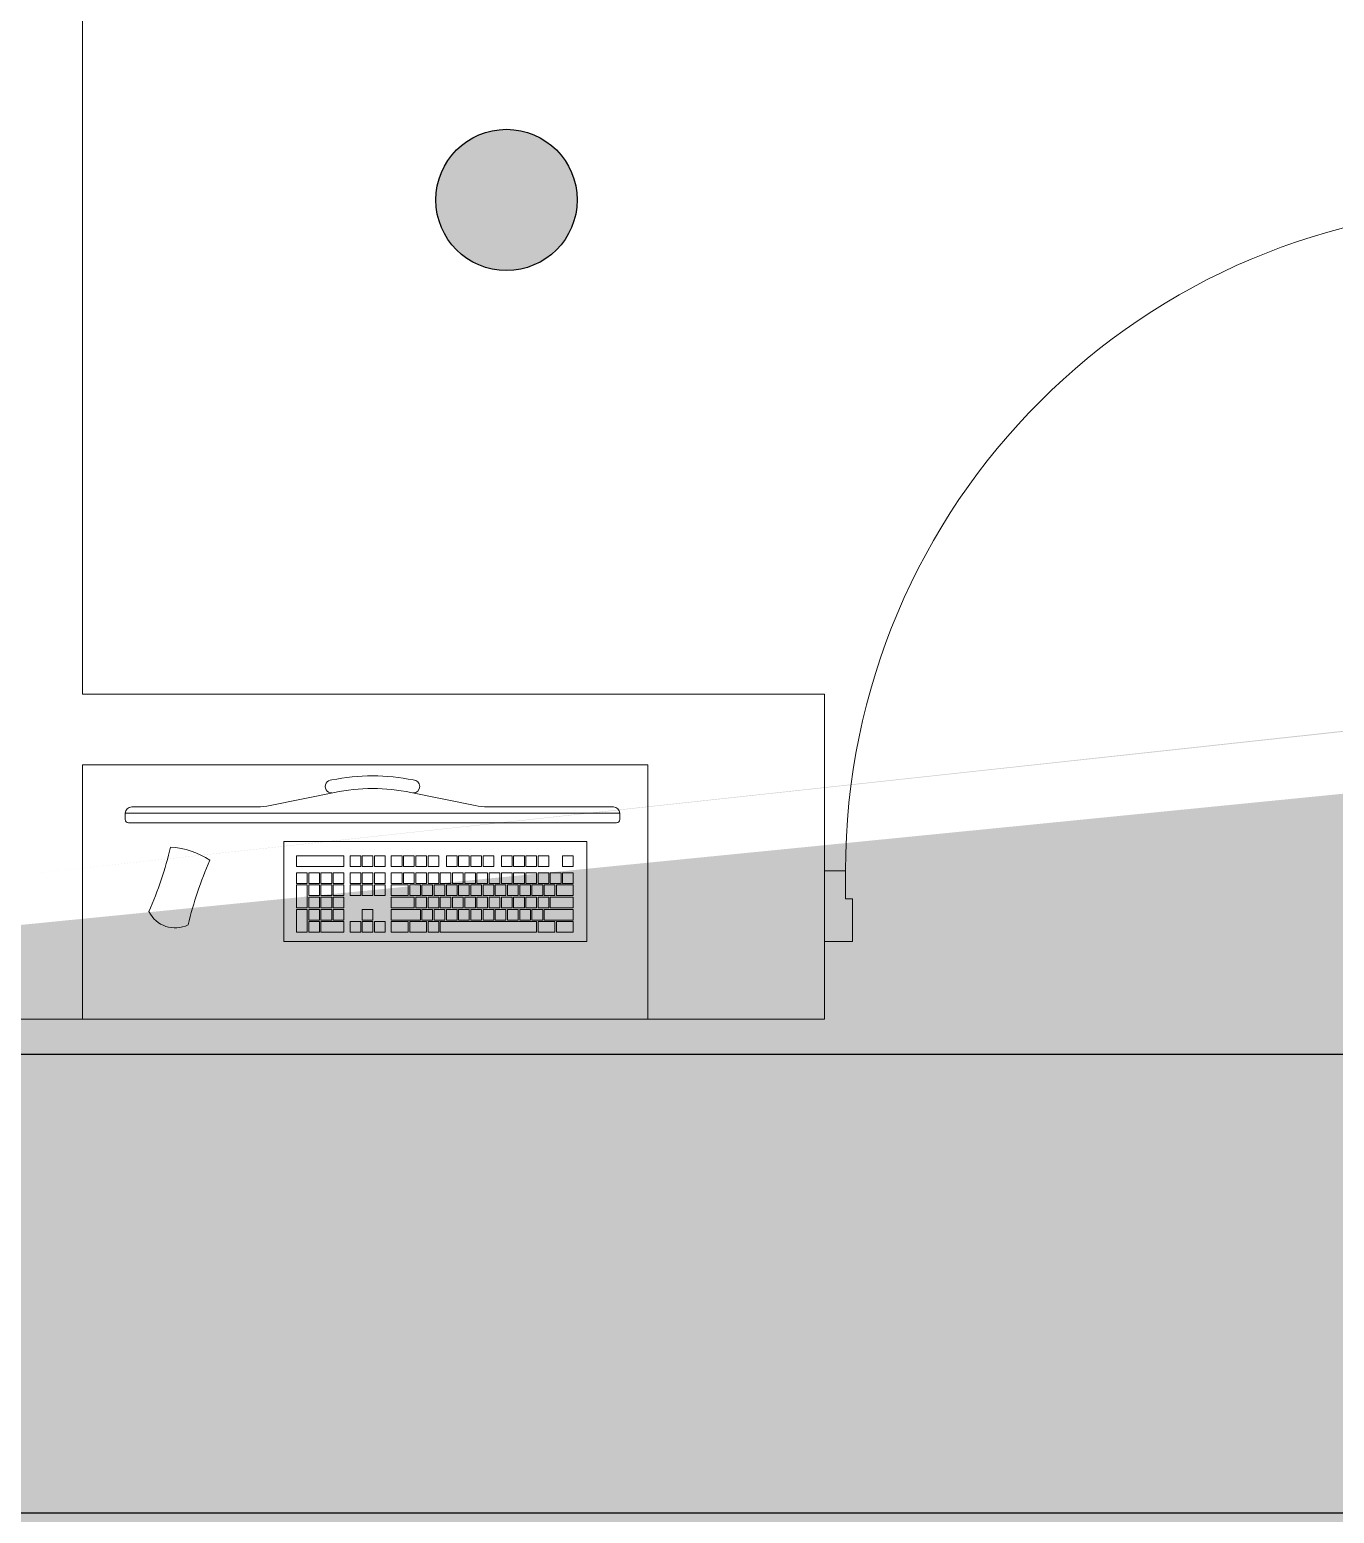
# Model space of a CAD drawing. Header units: metres. Extents: x 11578468 to 47831421, y -58341524 to -14256839.
# Drawn here: x 23845291 to 23847138, y -29064392 to -29062291 of the extents above; entities that cross this region are included whole.
import ezdxf

# ---------------------------------------------------------------- set-up
doc = ezdxf.new("R2010")
doc.units = ezdxf.units.M
doc.header["$LTSCALE"] = 50
doc.header["$MEASUREMENT"] = 0
doc.linetypes.add('DASHEDX2', pattern=[1.5, 1, -0.5])
doc.linetypes.add('DH-HID2', pattern=[1.2000000000000002, 0.8, -0.4])
doc.layers.get('0').update_dxf_attribs({"linetype": 'CONTINUOUS'})
doc.layers.add('FU-FURM', color=251, linetype='DH-HID2')
doc.layers.add('wall', color=3, linetype='CONTINUOUS')
doc.layers.add('ha', color=8, linetype='CONTINUOUS', lineweight=5)

# ---------------------------------------------------------------- blocks, each defined once
blk = doc.blocks.new('gasdgd')
at = {"layer": 'ha'}
for p, q in [((23845365.91272163, -29060332.2717794), (23845365.9127216, -29063232.27177941)), ((23846415.91272162, -29063232.27177941), (23845365.91272161, -29063232.27177941)), ((23846415.91272161, -29063232.27177941), (23846415.91272162, -29063692.2717794)), ((23846165.91272161, -29063332.2717794), (23845365.91272161, -29063332.2717794)), ((23846165.91272161, -29063332.2717794), (23845365.9127216, -29063332.2717794)), ((23846165.91272161, -29063332.2717794), (23845365.91272161, -29063332.2717794)), ((23845365.91272161, -29063332.2717794), (23845365.91272161, -29063692.2717794)), ((23846165.91272161, -29063332.2717794), (23846165.91272161, -29063692.2717794)), ((23846165.91272161, -29063332.2717794), (23846165.91272161, -29063692.2717794)), ((23846165.91272161, -29063692.2717794), (23846165.91272161, -29063332.2717794)), ((23845722.19724236, -29063371.36020533), (23845631.23013062, -29063389.9695369)), ((23845830.41120984, -29063371.35743939), (23845921.37927094, -29063389.96212044)), ((23846126.30516969, -29063400.78254079), (23845426.30478718, -29063400.80042649)), ((23845426.30478718, -29063400.80042649), (23845426.30478718, -29063400.80042649)), ((23845426.30501723, -29063409.80042648), (23845426.30478718, -29063400.80042649)), ((23845435.30455713, -29063391.80019644), (23845613.19451612, -29063391.79565398)), ((23846117.30493965, -29063391.78277083), (23845939.41497893, -29063391.78731554)), ((23846126.30516969, -29063400.78254079), (23846126.30516969, -29063400.78254079)), ((23846126.30516969, -29063400.78254079), (23846126.30539973, -29063409.78254078)), ((23846121.80551476, -29063414.28265581), (23845430.80513225, -29063414.30031146)), ((23846079.44389716, -29063440.62739831), (23845650.86989524, -29063440.63861549)), ((23845650.86989524, -29063440.63861549), (23845650.87360254, -29063582.28299658)), ((23846079.44389716, -29063440.62739831), (23846079.44760445, -29063582.2717794)), ((23845735.77815891, -29063461.26367148), (23845668.68186167, -29063461.26542762)), ((23845668.68186167, -29063461.26542762), (23845668.68225821, -29063476.41620441)), ((23845735.77855545, -29063476.41444828), (23845735.77815891, -29063461.26367148)), ((23845759.58652244, -29063461.26304834), (23845744.43574565, -29063461.26344489)), ((23845744.43574565, -29063461.26344489), (23845744.43614219, -29063476.41422168)), ((23845759.58691899, -29063476.41382514), (23845759.58652244, -29063461.26304834)), ((23845776.90169592, -29063461.26259515), (23845761.75091913, -29063461.26299169)), ((23845761.75091913, -29063461.26299169), (23845761.75131567, -29063476.41376849)), ((23845776.90209247, -29063476.41337194), (23845776.90169592, -29063461.26259515)), ((23845794.2168694, -29063461.26214195), (23845779.06609261, -29063461.2625385)), ((23845779.06609261, -29063461.2625385), (23845779.06648915, -29063476.41331529)), ((23845794.21726595, -29063476.41291875), (23845794.2168694, -29063461.26214195)), ((23845818.02523294, -29063461.26151881), (23845802.87445614, -29063461.26191536)), ((23845802.87445614, -29063461.26191536), (23845802.87485269, -29063476.41269215)), ((23845818.02562948, -29063476.41229561), (23845818.02523294, -29063461.26151881)), ((23845835.34040642, -29063461.26106561), (23845820.18962962, -29063461.26146216)), ((23845820.18962962, -29063461.26146216), (23845820.19002617, -29063476.41223896)), ((23845835.34080296, -29063476.41184241), (23845835.34040642, -29063461.26106561)), ((23845852.6555799, -29063461.26061242), (23845837.5048031, -29063461.26100897)), ((23845837.5048031, -29063461.26100897), (23845837.50519965, -29063476.41178576)), ((23845852.65597644, -29063476.41138922), (23845852.6555799, -29063461.26061242)), ((23845869.97075338, -29063461.26015922), (23845854.81997658, -29063461.26055577)), ((23845854.81997658, -29063461.26055577), (23845854.82037313, -29063476.41133257)), ((23845869.97114992, -29063476.41093602), (23845869.97075338, -29063461.26015922)), ((23845895.9435136, -29063461.25947943), (23845880.7927368, -29063461.25987598)), ((23845880.7927368, -29063461.25987598), (23845880.79313335, -29063476.41065278)), ((23845895.94391014, -29063476.41025623), (23845895.9435136, -29063461.25947943)), ((23845913.25868708, -29063461.25902624), (23845898.10791028, -29063461.25942278)), ((23845898.10791028, -29063461.25942278), (23845898.10830683, -29063476.41019958)), ((23845913.25908362, -29063476.40980303), (23845913.25868708, -29063461.25902624)), ((23845930.57386056, -29063461.25857304), (23845915.42308376, -29063461.25896959)), ((23845915.42308376, -29063461.25896959), (23845915.42348031, -29063476.40974639)), ((23845930.57425711, -29063476.40934984), (23845930.57386056, -29063461.25857304)), ((23845947.88903404, -29063461.25811985), (23845932.73825724, -29063461.25851639)), ((23845932.73825724, -29063461.25851639), (23845932.73865379, -29063476.40929319)), ((23845947.88943059, -29063476.40889664), (23845947.88903404, -29063461.25811985)), ((23845973.86179426, -29063461.25744006), (23845958.71101746, -29063461.2578366)), ((23845958.71101746, -29063461.2578366), (23845958.71141401, -29063476.4086134)), ((23845973.86219081, -29063476.40821685), (23845973.86179426, -29063461.25744006)), ((23845991.17696774, -29063461.25698686), (23845976.02619094, -29063461.25738341)), ((23845976.02619094, -29063461.25738341), (23845976.02658749, -29063476.4081602)), ((23845991.17736428, -29063476.40776366), (23845991.17696774, -29063461.25698686)), ((23846008.49214122, -29063461.25653367), (23845993.34136442, -29063461.25693021)), ((23845993.34136442, -29063461.25693021), (23845993.34176097, -29063476.40770701)), ((23846008.49253776, -29063476.40731046), (23846008.49214122, -29063461.25653367)), ((23846025.8073147, -29063461.25608047), (23846010.65653791, -29063461.25647702)), ((23846010.65653791, -29063461.25647702), (23846010.65693445, -29063476.40725381)), ((23846025.80771124, -29063476.40685727), (23846025.8073147, -29063461.25608047)), ((23846060.43766166, -29063461.25517409), (23846045.28688486, -29063461.25557063)), ((23846045.28688486, -29063461.25557063), (23846045.28728141, -29063476.40634742)), ((23846060.4380582, -29063476.40595088), (23846060.43766166, -29063461.25517409)), ((23845668.68225821, -29063476.41620441), (23845735.77855545, -29063476.41444828)), ((23845683.83326161, -29063485.0733946), (23845668.68248481, -29063485.07379115)), ((23845668.68248481, -29063485.07379115), (23845668.68288136, -29063500.22456795)), ((23845683.83365815, -29063500.2241714), (23845683.83326161, -29063485.0733946)), ((23845701.14843509, -29063485.07294141), (23845685.99765829, -29063485.07333795)), ((23845685.99765829, -29063485.07333795), (23845685.99805484, -29063500.22411475)), ((23845701.14883164, -29063500.2237182), (23845701.14843509, -29063485.07294141)), ((23845718.46360857, -29063485.07248821), (23845703.31283177, -29063485.07288476)), ((23845703.31283177, -29063485.07288476), (23845703.31322832, -29063500.22366155)), ((23845718.46400512, -29063500.22326501), (23845718.46360857, -29063485.07248821)), ((23845735.77878205, -29063485.07203502), (23845720.62800526, -29063485.07243156)), ((23845720.62800526, -29063485.07243156), (23845720.6284018, -29063500.22320836)), ((23845735.77917859, -29063500.22281181), (23845735.77878205, -29063485.07203502)), ((23845744.43614219, -29063476.41422168), (23845759.58691899, -29063476.41382514)), ((23845759.58714559, -29063485.07141188), (23845744.43636879, -29063485.07180842)), ((23845744.43636879, -29063485.07180842), (23845744.43676534, -29063500.22258522)), ((23845759.58754213, -29063500.22218867), (23845759.58714559, -29063485.07141188)), ((23845761.75131567, -29063476.41376849), (23845776.90209247, -29063476.41337194)), ((23845776.90231906, -29063485.07095868), (23845761.75154227, -29063485.07135523)), ((23845761.75154227, -29063485.07135523), (23845761.75193882, -29063500.22213202)), ((23845776.90271561, -29063500.22173548), (23845776.90231906, -29063485.07095868)), ((23845779.06648915, -29063476.41331529), (23845794.21726595, -29063476.41291875)), ((23845794.21749254, -29063485.07050549), (23845779.06671575, -29063485.07090203)), ((23845779.06671575, -29063485.07090203), (23845779.06711229, -29063500.22167883)), ((23845794.21788909, -29063500.22128228), (23845794.21749254, -29063485.07050549)), ((23845802.87485269, -29063476.41269215), (23845818.02562948, -29063476.41229561)), ((23845818.02585608, -29063485.06988234), (23845802.87507929, -29063485.07027889)), ((23845802.87507929, -29063485.07027889), (23845802.87547583, -29063500.22105569)), ((23845818.02625262, -29063500.22065914), (23845818.02585608, -29063485.06988234)), ((23845820.19002617, -29063476.41223896), (23845835.34080296, -29063476.41184241)), ((23845835.34102956, -29063485.06942915), (23845820.19025277, -29063485.06982569)), ((23845820.19025277, -29063485.06982569), (23845820.19064931, -29063500.22060249)), ((23845835.3414261, -29063500.22020594), (23845835.34102956, -29063485.06942915)), ((23845837.50519965, -29063476.41178576), (23845852.65597644, -29063476.41138922)), ((23845852.65620304, -29063485.06897596), (23845837.50542625, -29063485.0693725)), ((23845837.50542625, -29063485.0693725), (23845837.50582279, -29063500.2201493)), ((23845852.65659958, -29063500.21975275), (23845852.65620304, -29063485.06897596)), ((23845854.82037313, -29063476.41133257), (23845869.97114992, -29063476.41093602)), ((23845869.97137652, -29063485.06852276), (23845854.82059973, -29063485.0689193)), ((23845854.82059973, -29063485.0689193), (23845854.82099627, -29063500.2196961)), ((23845869.97177307, -29063500.21929955), (23845869.97137652, -29063485.06852276)), ((23845887.28655, -29063485.06806957), (23845872.1357732, -29063485.06846611)), ((23845872.1357732, -29063485.06846611), (23845872.13616975, -29063500.21924291)), ((23845880.79313335, -29063476.41065278), (23845895.94391014, -29063476.41025623)), ((23845887.28694655, -29063500.21884636), (23845887.28655, -29063485.06806957)), ((23845904.60172348, -29063485.06761637), (23845889.45094668, -29063485.06801292)), ((23845889.45094668, -29063485.06801292), (23845889.45134323, -29063500.21878971)), ((23845898.10830683, -29063476.41019958), (23845913.25908362, -29063476.40980303)), ((23845904.60212003, -29063500.21839317), (23845904.60172348, -29063485.06761637)), ((23845921.91689696, -29063485.06716318), (23845906.76612017, -29063485.06755972)), ((23845906.76612017, -29063485.06755972), (23845906.76651671, -29063500.21833652)), ((23845915.42348031, -29063476.40974639), (23845930.57425711, -29063476.40934984)), ((23845921.91729351, -29063500.21793997), (23845921.91689696, -29063485.06716318)), ((23845939.23207044, -29063485.06670998), (23845924.08129365, -29063485.06710653)), ((23845924.08129365, -29063485.06710653), (23845924.08169019, -29063500.21788332)), ((23845932.73865379, -29063476.40929319), (23845947.88943059, -29063476.40889664)), ((23845939.23246699, -29063500.21748678), (23845939.23207044, -29063485.06670998)), ((23845956.54724392, -29063485.06625679), (23845941.39646713, -29063485.06665333)), ((23845941.39646713, -29063485.06665333), (23845941.39686367, -29063500.21743013)), ((23845956.54764047, -29063500.21703358), (23845956.54724392, -29063485.06625679)), ((23845958.71141401, -29063476.4086134), (23845973.86219081, -29063476.40821685)), ((23845973.8624174, -29063485.06580359), (23845958.71164061, -29063485.06620014)), ((23845958.71164061, -29063485.06620014), (23845958.71203715, -29063500.21697693)), ((23845973.86281395, -29063500.21658039), (23845973.8624174, -29063485.06580359)), ((23845976.02658749, -29063476.4081602), (23845991.17736428, -29063476.40776366)), ((23845991.17759088, -29063485.0653504), (23845976.02681409, -29063485.06574694)), ((23845976.02681409, -29063485.06574694), (23845976.02721063, -29063500.21652374)), ((23845991.17798743, -29063500.21612719), (23845991.17759088, -29063485.0653504)), ((23845993.34176097, -29063476.40770701), (23846008.49253776, -29063476.40731046)), ((23846008.49276436, -29063485.0648972), (23845993.34198757, -29063485.06529375)), ((23845993.34198757, -29063485.06529375), (23845993.34238411, -29063500.21607054)), ((23846008.49316091, -29063500.215674), (23846008.49276436, -29063485.0648972)), ((23846010.65693445, -29063476.40725381), (23846025.80771124, -29063476.40685727)), ((23846025.80793784, -29063485.06444401), (23846010.65716105, -29063485.06484056)), ((23846010.65716105, -29063485.06484056), (23846010.65755759, -29063500.21561735)), ((23846025.80833439, -29063500.21522081), (23846025.80793784, -29063485.06444401)), ((23846043.12311132, -29063485.06399081), (23846027.97233453, -29063485.06438736)), ((23846027.97233453, -29063485.06438736), (23846027.97273107, -29063500.21516415)), ((23846043.12350787, -29063500.21476761), (23846043.12311132, -29063485.06399081)), ((23846045.28728141, -29063476.40634742), (23846060.4380582, -29063476.40595088)), ((23846060.4382848, -29063485.06353762), (23846045.28750801, -29063485.06393417)), ((23846045.28750801, -29063485.06393417), (23846045.28790455, -29063500.21471096)), ((23846060.43868135, -29063500.21431442), (23846060.4382848, -29063485.06353762)), ((23846415.91272162, -29063692.2717794), (23846415.91272162, -29063482.2717794)), ((23846415.91272162, -29063482.2717794), (23846415.91272162, -29063582.2717794)), ((23846445.91272162, -29063482.2717794), (23846415.91272162, -29063482.2717794)), ((23846445.91272162, -29063522.2717794), (23846445.91272162, -29063482.2717794)), ((23845668.68288136, -29063500.22456795), (23845683.83365815, -29063500.2241714)), ((23845683.8337148, -29063502.38856808), (23845668.68293801, -29063502.38896463)), ((23845668.68293801, -29063502.38896463), (23845668.68378775, -29063534.8549149)), ((23845683.83456454, -29063534.85451836), (23845683.8337148, -29063502.38856808)), ((23845685.99805484, -29063500.22411475), (23845701.14883164, -29063500.2237182)), ((23845701.14888828, -29063502.38811489), (23845685.99811149, -29063502.38851143)), ((23845685.99811149, -29063502.38851143), (23845685.99850803, -29063517.53928823)), ((23845701.14928483, -29063517.53889168), (23845701.14888828, -29063502.38811489)), ((23845703.31322832, -29063500.22366155), (23845718.46400512, -29063500.22326501)), ((23845718.46406176, -29063502.3876617), (23845703.31328497, -29063502.38805824)), ((23845703.31328497, -29063502.38805824), (23845703.31368151, -29063517.53883503)), ((23845718.46445831, -29063517.53843849), (23845718.46406176, -29063502.3876617)), ((23845720.6284018, -29063500.22320836), (23845735.77917859, -29063500.22281181)), ((23845735.77923524, -29063502.3872085), (23845720.62845845, -29063502.38760504)), ((23845720.62845845, -29063502.38760504), (23845720.62885499, -29063517.53838184)), ((23845735.77963179, -29063517.5379853), (23845735.77923524, -29063502.3872085)), ((23845744.43676534, -29063500.22258522), (23845759.58754213, -29063500.22218867)), ((23845759.58759878, -29063502.38658536), (23845744.43682198, -29063502.3869819)), ((23845744.43682198, -29063502.3869819), (23845744.43721853, -29063517.5377587)), ((23845759.58799532, -29063517.53736215), (23845759.58759878, -29063502.38658536)), ((23845761.75193882, -29063500.22213202), (23845776.90271561, -29063500.22173548)), ((23845776.90277226, -29063502.38613216), (23845761.75199546, -29063502.38652871)), ((23845761.75199546, -29063502.38652871), (23845761.75239201, -29063517.5373055)), ((23845776.9031688, -29063517.53690896), (23845776.90277226, -29063502.38613216)), ((23845779.06711229, -29063500.22167883), (23845794.21788909, -29063500.22128228)), ((23845794.21794574, -29063502.38567897), (23845779.06716894, -29063502.38607551)), ((23845779.06716894, -29063502.38607551), (23845779.06756549, -29063517.53685231)), ((23845794.21834229, -29063517.53645576), (23845794.21794574, -29063502.38567897)), ((23845802.87547583, -29063500.22105569), (23845818.02625262, -29063500.22065914)), ((23845826.68389602, -29063502.38482923), (23845802.87553248, -29063502.38545237)), ((23845802.87553248, -29063502.38545237), (23845802.87592902, -29063517.53622917)), ((23845820.19064931, -29063500.22060249), (23845835.3414261, -29063500.22020594)), ((23845826.68429256, -29063517.53560602), (23845826.68389602, -29063502.38482923)), ((23845843.99906949, -29063502.38437603), (23845828.8482927, -29063502.38477258)), ((23845828.8482927, -29063502.38477258), (23845828.84868925, -29063517.53554937)), ((23845837.50582279, -29063500.2201493), (23845852.65659958, -29063500.21975275)), ((23845843.99906949, -29063502.38437603), (23845843.99946604, -29063517.53515283)), ((23845861.31424297, -29063502.38392284), (23845846.16346618, -29063502.38431938)), ((23845846.16346618, -29063502.38431938), (23845846.16386272, -29063517.53509618)), ((23845854.82099627, -29063500.2196961), (23845869.97177307, -29063500.21929955)), ((23845861.31424297, -29063502.38392284), (23845861.31463952, -29063517.53469963)), ((23845878.62941645, -29063502.38346964), (23845863.47863966, -29063502.38386619)), ((23845863.4790362, -29063517.53464298), (23845863.47863966, -29063502.38386619)), ((23845872.13616975, -29063500.21924291), (23845887.28694655, -29063500.21884636)), ((23845878.629813, -29063517.53424644), (23845878.62941645, -29063502.38346964)), ((23845895.94458994, -29063502.38301645), (23845880.79381314, -29063502.38341299)), ((23845880.79381314, -29063502.38341299), (23845880.79420969, -29063517.53418979)), ((23845889.45134323, -29063500.21878971), (23845904.60212003, -29063500.21839317)), ((23845895.94498648, -29063517.53379324), (23845895.94458994, -29063502.38301645)), ((23845913.25976342, -29063502.38256326), (23845898.10898662, -29063502.3829598)), ((23845898.10898662, -29063502.3829598), (23845898.10938317, -29063517.53373659)), ((23845906.76651671, -29063500.21833652), (23845921.91729351, -29063500.21793997)), ((23845913.26015996, -29063517.53334005), (23845913.25976342, -29063502.38256326)), ((23845930.5749369, -29063502.38211006), (23845915.4241601, -29063502.38250661)), ((23845915.4241601, -29063502.38250661), (23845915.42455665, -29063517.5332834)), ((23845924.08169019, -29063500.21788332), (23845939.23246699, -29063500.21748678)), ((23845930.57533344, -29063517.53288686), (23845930.5749369, -29063502.38211006)), ((23845947.89011038, -29063502.38165687), (23845932.73933358, -29063502.38205341)), ((23845932.73933358, -29063502.38205341), (23845932.73973013, -29063517.5328302)), ((23845941.39686367, -29063500.21743013), (23845956.54764047, -29063500.21703358)), ((23845947.89050692, -29063517.53243366), (23845947.89011038, -29063502.38165687)), ((23845965.20528385, -29063502.38120367), (23845950.05450706, -29063502.38160022)), ((23845950.05450706, -29063502.38160022), (23845950.05490361, -29063517.53237701)), ((23845958.71203715, -29063500.21697693), (23845973.86281395, -29063500.21658039)), ((23845965.2056804, -29063517.53198047), (23845965.20528385, -29063502.38120367)), ((23845982.52045733, -29063502.38075047), (23845967.36968054, -29063502.38114702)), ((23845967.36968054, -29063502.38114702), (23845967.37007708, -29063517.53192382)), ((23845976.02721063, -29063500.21652374), (23845991.17798743, -29063500.21612719)), ((23845982.52085388, -29063517.53152727), (23845982.52045733, -29063502.38075047)), ((23845999.83563082, -29063502.38029728), (23845984.68485402, -29063502.38069383)), ((23845984.68485402, -29063502.38069383), (23845984.68525057, -29063517.53147062)), ((23845993.34238411, -29063500.21607054), (23846008.49316091, -29063500.215674)), ((23845999.83602736, -29063517.53107408), (23845999.83563082, -29063502.38029728)), ((23846017.1508043, -29063502.37984408), (23846002.0000275, -29063502.38024063)), ((23846002.0000275, -29063502.38024063), (23846002.00042405, -29063517.53101743)), ((23846010.65755759, -29063500.21561735), (23846025.80833439, -29063500.21522081)), ((23846017.15120084, -29063517.53062088), (23846017.1508043, -29063502.37984408)), ((23846034.46597778, -29063502.37939089), (23846019.31520098, -29063502.37978744)), ((23846019.31520098, -29063502.37978744), (23846019.31559753, -29063517.53056423)), ((23846027.97273107, -29063500.21516415), (23846043.12350787, -29063500.21476761)), ((23846034.46637432, -29063517.53016769), (23846034.46597778, -29063502.37939089)), ((23846060.438738, -29063502.3787111), (23846036.63037446, -29063502.37933424)), ((23846036.63037446, -29063502.37933424), (23846036.63077101, -29063517.53011104)), ((23846045.28790455, -29063500.21471096), (23846060.43868135, -29063500.21431442)), ((23846060.43913454, -29063517.52948789), (23846060.438738, -29063502.3787111)), ((23845685.99850803, -29063517.53928823), (23845701.14928483, -29063517.53889168)), ((23845701.14934148, -29063519.70328837), (23845685.99856468, -29063519.70368491)), ((23845685.99856468, -29063519.70368491), (23845685.99896123, -29063534.85446171)), ((23845701.14973802, -29063534.85406516), (23845701.14934148, -29063519.70328837)), ((23845703.31368151, -29063517.53883503), (23845718.46445831, -29063517.53843849)), ((23845718.46451496, -29063519.70283518), (23845703.31373816, -29063519.70323172)), ((23845703.31373816, -29063519.70323172), (23845703.31413471, -29063534.85400851)), ((23845718.4649115, -29063534.85361197), (23845718.46451496, -29063519.70283518)), ((23845720.62885499, -29063517.53838184), (23845735.77963179, -29063517.5379853)), ((23845735.77968844, -29063519.70238198), (23845720.62891164, -29063519.70277853)), ((23845720.62891164, -29063519.70277853), (23845720.62930819, -29063534.85355532)), ((23845735.78008498, -29063534.85315878), (23845735.77968844, -29063519.70238198)), ((23845744.43721853, -29063517.5377587), (23845759.58799532, -29063517.53736215)), ((23845761.75239201, -29063517.5373055), (23845776.9031688, -29063517.53690896)), ((23845779.06756549, -29063517.53685231), (23845794.21834229, -29063517.53645576)), ((23845802.87592902, -29063517.53622917), (23845826.68429256, -29063517.53560602)), ((23845835.34193595, -29063519.69977611), (23845802.87598567, -29063519.70062585)), ((23845802.87598567, -29063519.70062585), (23845802.87638222, -29063534.85140264)), ((23845828.84868925, -29063517.53554937), (23845843.99946604, -29063517.53515283)), ((23845835.34233249, -29063534.85055291), (23845835.34193595, -29063519.69977611)), ((23845852.65710943, -29063519.69932292), (23845837.50633264, -29063519.69971946)), ((23845837.50633264, -29063519.69971946), (23845837.50672918, -29063534.85049625)), ((23845846.16386272, -29063517.53509618), (23845861.31463952, -29063517.53469963)), ((23845852.65750597, -29063534.85009971), (23845852.65710943, -29063519.69932292)), ((23845869.97228291, -29063519.69886972), (23845854.82150611, -29063519.69926627)), ((23845854.82150611, -29063519.69926627), (23845854.82190266, -29063534.85004306)), ((23845863.4790362, -29063517.53464298), (23845878.629813, -29063517.53424644)), ((23845869.97267945, -29063534.84964652), (23845869.97228291, -29063519.69886972)), ((23845887.28745639, -29063519.69841653), (23845872.13667959, -29063519.69881307)), ((23845872.13667959, -29063519.69881307), (23845872.13707614, -29063534.84958987)), ((23845880.79420969, -29063517.53418979), (23845895.94498648, -29063517.53379324)), ((23845887.28785294, -29063534.84919332), (23845887.28745639, -29063519.69841653)), ((23845904.60262987, -29063519.69796333), (23845889.45185307, -29063519.69835988)), ((23845889.45185307, -29063519.69835988), (23845889.45224962, -29063534.84913667)), ((23845898.10938317, -29063517.53373659), (23845913.26015996, -29063517.53334005)), ((23845904.60302642, -29063534.84874013), (23845904.60262987, -29063519.69796333)), ((23845921.91780335, -29063519.69751014), (23845906.76702655, -29063519.69790668)), ((23845906.76702655, -29063519.69790668), (23845906.7674231, -29063534.84868348)), ((23845915.42455665, -29063517.5332834), (23845930.57533344, -29063517.53288686)), ((23845921.9181999, -29063534.84828693), (23845921.91780335, -29063519.69751014)), ((23845939.23297683, -29063519.69705694), (23845924.08220004, -29063519.69745349)), ((23845924.08220004, -29063519.69745349), (23845924.08259658, -29063534.84823028)), ((23845932.73973013, -29063517.5328302), (23845947.89050692, -29063517.53243366)), ((23845939.23337337, -29063534.84783374), (23845939.23297683, -29063519.69705694)), ((23845956.54815031, -29063519.69660375), (23845941.39737352, -29063519.69700029)), ((23845941.39737352, -29063519.69700029), (23845941.39777006, -29063534.84777709)), ((23845950.05490361, -29063517.53237701), (23845965.2056804, -29063517.53198047)), ((23845956.54854685, -29063534.84738054), (23845956.54815031, -29063519.69660375)), ((23845973.86332379, -29063519.69615055), (23845958.712547, -29063519.6965471)), ((23845958.712547, -29063519.6965471), (23845958.71294354, -29063534.84732389)), ((23845967.37007708, -29063517.53192382), (23845982.52085388, -29063517.53152727)), ((23845973.86372034, -29063534.84692735), (23845973.86332379, -29063519.69615055)), ((23845991.17849727, -29063519.69569736), (23845976.02772048, -29063519.6960939)), ((23845976.02772048, -29063519.6960939), (23845976.02811702, -29063534.8468707)), ((23845984.68525057, -29063517.53147062), (23845999.83602736, -29063517.53107408)), ((23845991.17889382, -29063534.84647415), (23845991.17849727, -29063519.69569736)), ((23846008.49367075, -29063519.69524416), (23845993.34289395, -29063519.69564071)), ((23845993.34289395, -29063519.69564071), (23845993.3432905, -29063534.84641751)), ((23846002.00042405, -29063517.53101743), (23846017.15120084, -29063517.53062088)), ((23846008.4940673, -29063534.84602096), (23846008.49367075, -29063519.69524416)), ((23846025.80884423, -29063519.69479097), (23846010.65806744, -29063519.69518751)), ((23846010.65806744, -29063519.69518751), (23846010.65846398, -29063534.84596431)), ((23846019.31559753, -29063517.53056423), (23846034.46637432, -29063517.53016769)), ((23846025.80924078, -29063534.84556776), (23846025.80884423, -29063519.69479097)), ((23846060.43919119, -29063519.69388458), (23846027.97324092, -29063519.69473432)), ((23846027.97324092, -29063519.69473432), (23846027.97363746, -29063534.84551112)), ((23846036.63077101, -29063517.53011104), (23846060.43913454, -29063517.52948789)), ((23846060.43958774, -29063534.84466137), (23846060.43919119, -29063519.69388458)), ((23846455.91272162, -29063522.2717794), (23846445.91272162, -29063522.2717794)), ((23846455.91272162, -29063582.2717794), (23846455.91272162, -29063522.2717794)), ((23845668.68378775, -29063534.8549149), (23845683.83456454, -29063534.85451836)), ((23845683.83462119, -29063537.01891505), (23845668.68384439, -29063537.01931159)), ((23845668.68384439, -29063537.01931159), (23845668.68469414, -29063569.48526186)), ((23845683.83547093, -29063569.48486532), (23845683.83462119, -29063537.01891505)), ((23845685.99896123, -29063534.85446171), (23845701.14973802, -29063534.85406516)), ((23845701.14979467, -29063537.01846185), (23845685.99901788, -29063537.0188584)), ((23845685.99901788, -29063537.0188584), (23845685.99941442, -29063552.16963519)), ((23845701.15019122, -29063552.16923865), (23845701.14979467, -29063537.01846185)), ((23845703.31413471, -29063534.85400851), (23845718.4649115, -29063534.85361197)), ((23845718.46496815, -29063537.01800865), (23845703.31419136, -29063537.0184052)), ((23845703.31419136, -29063537.0184052), (23845703.3145879, -29063552.169182)), ((23845718.4653647, -29063552.16878545), (23845718.46496815, -29063537.01800865)), ((23845720.62930819, -29063534.85355532), (23845735.78008498, -29063534.85315878)), ((23845735.78014163, -29063537.01755546), (23845720.62936484, -29063537.01795201)), ((23845720.62936484, -29063537.01795201), (23845720.62976138, -29063552.1687288)), ((23845735.78053818, -29063552.16833226), (23845735.78014163, -29063537.01755546)), ((23845776.90367865, -29063537.01647912), (23845761.75290185, -29063537.01687567)), ((23845761.75290185, -29063537.01687567), (23845761.7532984, -29063552.16765246)), ((23845776.90407519, -29063552.16725592), (23845776.90367865, -29063537.01647912)), ((23845802.87638222, -29063534.85140264), (23845835.34233249, -29063534.85055291)), ((23845843.99997588, -29063537.01472299), (23845802.87643887, -29063537.01579933)), ((23845802.87643887, -29063537.01579933), (23845802.87683541, -29063552.16657612)), ((23845837.50672918, -29063534.85049625), (23845852.65750597, -29063534.85009971)), ((23845844.00037243, -29063552.16549979), (23845843.99997588, -29063537.01472299)), ((23845861.31514936, -29063537.0142698), (23845846.16437257, -29063537.01466634)), ((23845846.16437257, -29063537.01466634), (23845846.16476911, -29063552.16544314)), ((23845854.82190266, -29063534.85004306), (23845869.97267945, -29063534.84964652)), ((23845861.31514936, -29063537.0142698), (23845861.31554591, -29063552.1650466)), ((23845878.63032284, -29063537.0138166), (23845863.47954605, -29063537.01421315)), ((23845863.47994259, -29063552.16498994), (23845863.47954605, -29063537.01421315)), ((23845872.13707614, -29063534.84958987), (23845887.28785294, -29063534.84919332)), ((23845878.63071939, -29063552.1645934), (23845878.63032284, -29063537.0138166)), ((23845895.94549632, -29063537.01336341), (23845880.79471953, -29063537.01375996)), ((23845880.79471953, -29063537.01375996), (23845880.79511607, -29063552.16453675)), ((23845889.45224962, -29063534.84913667), (23845904.60302642, -29063534.84874013)), ((23845895.94589287, -29063552.16414021), (23845895.94549632, -29063537.01336341)), ((23845913.26066981, -29063537.01291021), (23845898.10989301, -29063537.01330676)), ((23845898.10989301, -29063537.01330676), (23845898.11028956, -29063552.16408356)), ((23845906.7674231, -29063534.84868348), (23845921.9181999, -29063534.84828693)), ((23845913.26106635, -29063552.16368701), (23845913.26066981, -29063537.01291021)), ((23845930.57584329, -29063537.01245702), (23845915.42506649, -29063537.01285357)), ((23845915.42506649, -29063537.01285357), (23845915.42546304, -29063552.16363036)), ((23845924.08259658, -29063534.84823028), (23845939.23337337, -29063534.84783374)), ((23845930.57623983, -29063552.16323382), (23845930.57584329, -29063537.01245702)), ((23845947.89101677, -29063537.01200382), (23845932.74023997, -29063537.01240037)), ((23845932.74023997, -29063537.01240037), (23845932.74063652, -29063552.16317717)), ((23845941.39777006, -29063534.84777709), (23845956.54854685, -29063534.84738054)), ((23845947.89141331, -29063552.16278062), (23845947.89101677, -29063537.01200382)), ((23845965.20619024, -29063537.01155063), (23845950.05541345, -29063537.01194718)), ((23845950.05541345, -29063537.01194718), (23845950.05581, -29063552.16272397)), ((23845958.71294354, -29063534.84732389), (23845973.86372034, -29063534.84692735)), ((23845965.20658679, -29063552.16232743), (23845965.20619024, -29063537.01155063)), ((23845982.52136373, -29063537.01109743), (23845967.37058693, -29063537.01149398)), ((23845967.37058693, -29063537.01149398), (23845967.37098347, -29063552.16227078)), ((23845976.02811702, -29063534.8468707), (23845991.17889382, -29063534.84647415)), ((23845982.52176027, -29063552.16187423), (23845982.52136373, -29063537.01109743)), ((23845999.8365372, -29063537.01064424), (23845984.68576041, -29063537.01104079)), ((23845984.68576041, -29063537.01104079), (23845984.68615695, -29063552.16181758)), ((23845993.3432905, -29063534.84641751), (23846008.4940673, -29063534.84602096)), ((23845999.83693375, -29063552.16142104), (23845999.8365372, -29063537.01064424)), ((23846017.15171069, -29063537.01019105), (23846002.00093389, -29063537.01058759)), ((23846002.00093389, -29063537.01058759), (23846002.00133044, -29063552.16136439)), ((23846010.65846398, -29063534.84596431), (23846025.80924078, -29063534.84556776)), ((23846017.15210723, -29063552.16096784), (23846017.15171069, -29063537.01019105)), ((23846060.43964439, -29063537.00905806), (23846019.31610737, -29063537.0101344)), ((23846019.31610737, -29063537.0101344), (23846019.31650392, -29063552.16091119)), ((23846027.97363746, -29063534.84551112), (23846060.43958774, -29063534.84466137)), ((23846060.44004093, -29063552.15983485), (23846060.43964439, -29063537.00905806)), ((23845668.68469414, -29063569.48526186), (23845683.83547093, -29063569.48486532)), ((23845685.99941442, -29063552.16963519), (23845701.15019122, -29063552.16923865)), ((23845701.15024787, -29063554.33363533), (23845685.99947107, -29063554.33403188)), ((23845685.99947107, -29063554.33403188), (23845685.99986762, -29063569.48480867)), ((23845685.99986762, -29063569.48480867), (23845701.15064441, -29063569.48441213)), ((23845701.15064441, -29063569.48441213), (23845701.15024787, -29063554.33363533)), ((23845703.3145879, -29063552.169182), (23845718.4653647, -29063552.16878545)), ((23845735.78059483, -29063554.33272894), (23845703.31464455, -29063554.33357868)), ((23845703.31464455, -29063554.33357868), (23845703.3150411, -29063569.48435548)), ((23845703.3150411, -29063569.48435548), (23845735.78099137, -29063569.48350574)), ((23845720.62976138, -29063552.1687288), (23845735.78053818, -29063552.16833226)), ((23845735.78099137, -29063569.48350574), (23845735.78059483, -29063554.33272894)), ((23845759.58895836, -29063554.3321058), (23845744.43818157, -29063554.33250234)), ((23845744.43818157, -29063554.33250234), (23845744.43857811, -29063569.48327914)), ((23845744.43857811, -29063569.48327914), (23845759.58935491, -29063569.48288259)), ((23845759.58935491, -29063569.48288259), (23845759.58895836, -29063554.3321058)), ((23845761.7532984, -29063552.16765246), (23845776.90407519, -29063552.16725592)), ((23845776.90413184, -29063554.3316526), (23845761.75335505, -29063554.33204915)), ((23845761.75335505, -29063554.33204915), (23845761.75375159, -29063569.48282594)), ((23845761.75375159, -29063569.48282594), (23845776.90452839, -29063569.4824294)), ((23845776.90452839, -29063569.4824294), (23845776.90413184, -29063554.3316526)), ((23845794.21930532, -29063554.33119941), (23845779.06852853, -29063554.33159595)), ((23845779.06852853, -29063554.33159595), (23845779.06892508, -29063569.48237275)), ((23845779.06892508, -29063569.48237275), (23845794.21970187, -29063569.4819762)), ((23845794.21970187, -29063569.4819762), (23845794.21930532, -29063554.33119941)), ((23845802.87683541, -29063552.16657612), (23845844.00037243, -29063552.16549979)), ((23845826.6852556, -29063554.33034967), (23845802.87689206, -29063554.33097281)), ((23845802.87689206, -29063554.33097281), (23845802.87728861, -29063569.48174961)), ((23845802.87728861, -29063569.48174961), (23845826.68565214, -29063569.48112646)), ((23845826.68565214, -29063569.48112646), (23845826.6852556, -29063554.33034967)), ((23845852.65801582, -29063554.32966988), (23845828.84965228, -29063554.33029302)), ((23845828.84965228, -29063554.33029302), (23845828.85004883, -29063569.48106981)), ((23845828.85004883, -29063569.48106981), (23845852.65841236, -29063569.48044667)), ((23845846.16476911, -29063552.16544314), (23845861.31554591, -29063552.1650466)), ((23845852.65841236, -29063569.48044667), (23845852.65801582, -29063554.32966988)), ((23845869.9731893, -29063554.32921668), (23845854.82241251, -29063554.32961323)), ((23845854.82280905, -29063569.48039002), (23845854.82241251, -29063554.32961323)), ((23845854.82280905, -29063569.48039002), (23845869.97358584, -29063569.47999348)), ((23845863.47994259, -29063552.16498994), (23845878.63071939, -29063552.1645934)), ((23845869.97358584, -29063569.47999348), (23845869.9731893, -29063554.32921668)), ((23846008.49457714, -29063554.32559112), (23845872.13758598, -29063554.32916003)), ((23845872.13798253, -29063569.47993683), (23845872.13758598, -29063554.32916003)), ((23845872.13798253, -29063569.47993683), (23846008.49497369, -29063569.47636792)), ((23845880.79511607, -29063552.16453675), (23845895.94589287, -29063552.16414021)), ((23845898.11028956, -29063552.16408356), (23845913.26106635, -29063552.16368701)), ((23845915.42546304, -29063552.16363036), (23845930.57623983, -29063552.16323382)), ((23845932.74063652, -29063552.16317717), (23845947.89141331, -29063552.16278062)), ((23845950.05581, -29063552.16272397), (23845965.20658679, -29063552.16232743)), ((23845967.37098347, -29063552.16227078), (23845982.52176027, -29063552.16187423)), ((23845984.68615695, -29063552.16181758), (23845999.83693375, -29063552.16142104)), ((23846002.00133044, -29063552.16136439), (23846017.15210723, -29063552.16096784)), ((23846008.49497369, -29063569.47636792), (23846008.49457714, -29063554.32559112)), ((23846034.46733736, -29063554.32491133), (23846010.65897382, -29063554.32553447)), ((23846010.65897382, -29063554.32553447), (23846010.65937037, -29063569.47631127)), ((23846010.65937037, -29063569.47631127), (23846034.4677339, -29063569.47568813)), ((23846019.31650392, -29063552.16091119), (23846060.44004093, -29063552.15983485)), ((23846034.4677339, -29063569.47568813), (23846034.46733736, -29063554.32491133)), ((23846060.44009758, -29063554.32423154), (23846036.63173405, -29063554.32485468)), ((23846036.63173405, -29063554.32485468), (23846036.63213059, -29063569.47563148)), ((23846036.63213059, -29063569.47563148), (23846060.44049413, -29063569.47500833)), ((23846060.44049413, -29063569.47500833), (23846060.44009758, -29063554.32423154)), ((23845650.87360254, -29063582.28299658), (23846079.44760445, -29063582.2717794)), ((23846415.91272162, -29063582.2717794), (23846455.91272162, -29063582.2717794)), ((23846415.91272161, -29063692.2717794), (23844854.12950898, -29063692.2717794)), ((23845365.91272161, -29063692.2717794), (23844854.12950898, -29063692.2717794)), ((23845365.91272161, -29063692.2717794), (23846165.91272161, -29063692.2717794))]:
    blk.add_line(p, q, dxfattribs=at)
for centre, radius, start, end in [((23847385.9127216, -29063482.2717794), 939.9999999850991, 90, 180), ((23845718.58989448, -29063362.92462248), 9.199193641213443, 90.00146444296007, 270.0014644429601), ((23845776.31098728, -29063635.88185398), 287.9999999967886, 78.44133366255465, 101.5615952460726), ((23845834.01812648, -29063362.92167205), 9.199193641213443, 270.0014644429601, 90.00146444296007), ((23845776.31098728, -29063635.88185398), 269.9999999969894, 78.44133366208051, 101.5615952455874), ((23845435.30478718, -29063400.80019644), 8.999999999899645, 90.00146443524703, 180.001464435247), ((23845613.19221565, -29063301.79565401), 89.99999999899649, 270.0014644352469, 281.561595245429), ((23845939.41267846, -29063301.78731557), 89.99999999899649, 258.4413336626965, 270.0014644352469), ((23846117.30516969, -29063400.78277083), 8.999999999899645, 0.001464435247020315, 90.00146443524703), ((23845430.80501723, -29063409.80031146), 4.499999999949822, 180.0014644115305, 270.0014644115305), ((23846121.80539974, -29063409.78265581), 4.499999999949822, 270.0014644115305, 0.001464411530479551), ((23844952.17255825, -29063318.64275792), 553.7983769039192, 336.4175311886189, 346.4175311886158), ((23845483.4211487, -29063561.49185574), 113.013321678625, 56.41753118764441, 86.41753118759308), ((23846053.48096846, -29063688.89888487), 553.7983769107309, 156.4175311864995, 166.4175311864585), ((23845496.76672207, -29063521.7961124), 41.36574669794238, 206.4175311877869, 296.4175311877868)]:
    blk.add_arc(centre, radius, start, end, dxfattribs=at)

msp = doc.modelspace()

# ---------------------------------------------------------------- hatches: boundary and pattern name
at = {"layer": 'wall', "ltscale": 10}
h = msp.add_hatch(color=1, dxfattribs=at)
h.dxf.hatch_style = 1
h.paths.add_polyline_path([(23846065.9127216, -29062532.27177941, 1), (23845865.9127216, -29062532.27177941, 1)])

# ---------------------------------------------------------------- linework, layer by layer
msp.add_lwpolyline([(23849277.69596847, -29056372.27177927), (23849277.69596847, -29064392.27177943), (23837427.69585676, -29064392.27177922), (23837427.69585676, -29056372.27177951), (23849277.69596847, -29056372.27177926)])
at = {"color": 10, "linetype": 'DASHEDX2', "ltscale": 5, "const_width": 20}
msp.add_lwpolyline([(23849227.69596847, -29056422.27177926), (23849227.69596846, -29064342.27177942), (23837477.69585676, -29064342.27177922), (23837477.69585676, -29056422.27177951)], close=True, dxfattribs=at)
msp.add_lwpolyline([(23848227.69593416, -29063792.27177941), (23842327.69593448, -29063792.27177931), (23842327.69593415, -29056972.27177942), (23848227.69593415, -29056972.27177928), (23848227.69593416, -29063792.2717794)], dxfattribs=at)
msp.add_lwpolyline([(23848177.69593416, -29063742.2717794), (23842377.69593447, -29063742.27177931), (23842377.69593415, -29057022.27177941), (23848177.69593415, -29057022.27177928)], close=True)
msp.add_circle((23845965.9127216, -29062532.27177941), 100)

# ---------------------------------------------------------------- block references
at = {"layer": 'FU-FURM', "color": 8, "ltscale": 30}
msp.add_blockref('gasdgd', (0, 0), dxfattribs=at)

doc.saveas('drawing.dxf')
